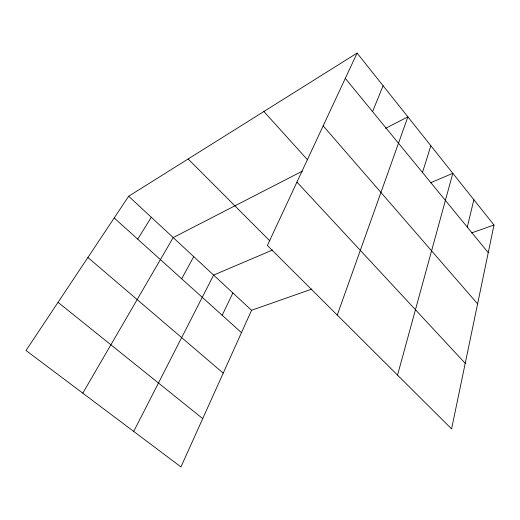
<?xml version="1.0" encoding="UTF-8"?>
<svg xmlns="http://www.w3.org/2000/svg" width="520" height="520" viewBox="0 0 520 520"><rect width="100%" height="100%" fill="white"/><g stroke="black" fill="none" stroke-linecap="round" stroke-linejoin="round"><path stroke-width="0.78" d="M494 225.03L451.581 428.903L267.371 245.499L357.097 53.086L494 225.03L471.517 232.934M467.291 227.11L473.85 199.719M397.54 375.102L452.816 173.303L430.417 182.839M422.481 172.478L430.853 145.717M337.253 315.075L407.882 116.87L385.56 128.349M372.56 111.605L383.097 85.748M311.877 289.075L251.55 310.284L180.941 466.915L26 350.5L128.648 196.255L357.097 53.086M222.177 315.276L232.882 292.968M133.712 431.425L213.616 275.093L272.636 249.977M181.675 278.772L193.733 256.646M82.791 393.166L173.186 237.582L302.315 171.171M137.709 239.142L151.3 217.275M58.052 302.334L202.722 418.594M87.9 257.485L223.223 373.126M114.205 217.958L241.462 332.657M128.648 196.255L251.55 310.284M188.117 158.984L269.796 240.806M296.933 182.104L465.225 363.331M263.874 111.508L307.548 159.835M323.161 125.859L477.594 303.862M345.306 78.377L488.248 252.661"/></g></svg>
